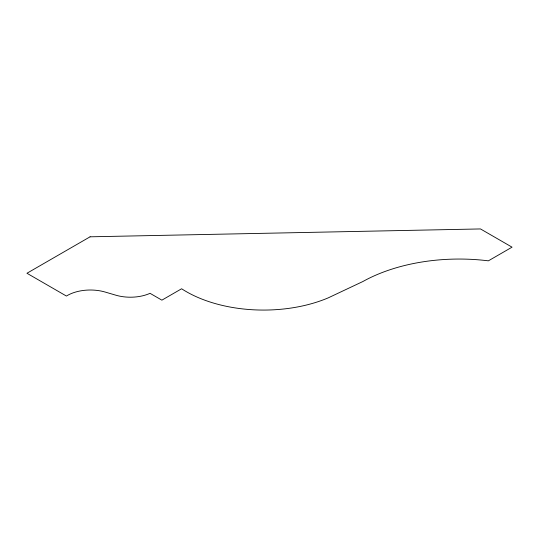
<?xml version="1.0" encoding="UTF-8"?>
<svg xmlns="http://www.w3.org/2000/svg" width="539" height="539" viewBox="0 0 539 539"><rect width="100%" height="100%" fill="white"/><g stroke="black" fill="none" stroke-linecap="round" stroke-linejoin="round"><path stroke-width="0.81" d="M90.087 236.81L26.95 273.26L66.412 296.046A32.711 18.885 0 0 1 105.253 292.077L115.804 295.183A32.07 18.515 0 0 0 150.044 293.324L161.882 300.156L181.609 288.763A109.471 63.204 0 0 0 328.157 297.899L362.848 281.54A138.705 80.082 0 0 1 488.374 260.836L512.05 247.165L480.485 228.94L90.087 236.81"/></g></svg>
